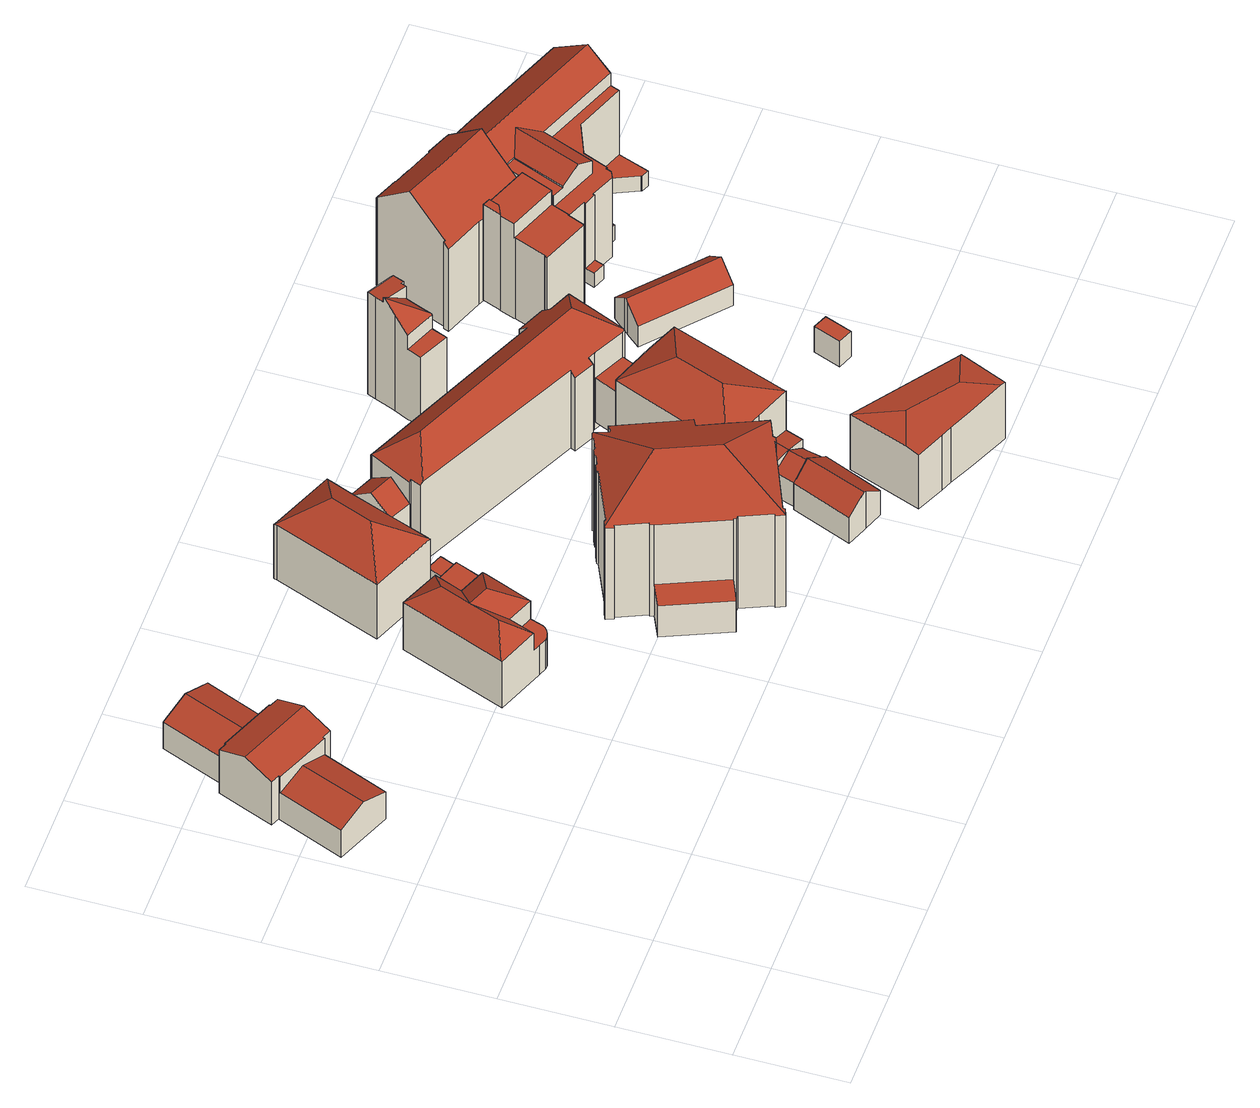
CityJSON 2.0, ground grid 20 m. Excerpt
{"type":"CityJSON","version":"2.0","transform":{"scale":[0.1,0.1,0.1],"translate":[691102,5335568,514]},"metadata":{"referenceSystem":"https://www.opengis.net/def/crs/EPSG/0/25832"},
"CityObjects":{
"building1":{"type":"Building","attributes":{"Gemeindeschluessel":"09162000","HoeheDach":"528.018","HoeheGrund":"515.673","Methode":"2000","NiedrigsteTraufeDesGebaeudes":"521.983","Geometrietyp2DReferenz":"3000","function":"31001_9998","roofType":"3100","measuredHeight":12.35,"storeysAboveGround":2},"geometry":[{"type":"MultiSurface","lod":"2","boundaries":[[[0,1,2,3]],[[4,5,6,7,8,9]],[[10,11,12,13,0,3,14,15,16,17,18,19,20,21,22,23,24,8,7,6]],[[22,25,26,23]],[[27,4,9,28]],[[29,5,4,27]],[[30,31,32,33,2,1,34,35,36]],[[37,38,31,30,19,18,17]],[[34,39,40,41,42,43,26,25,35]],[[0,13,12,39,34,1]],[[44,45,33,32,31,38]],[[11,40,39,12]],[[26,43,28,9,8,24,23]],[[11,10,6,5,29,41,40]],[[16,15,46,47,37,17]],[[19,30,36,20]],[[15,14,3,2,33,45,46]],[[42,41,29,27,28,43]],[[47,44,38,37]],[[46,45,44,47]],[[36,35,25,22,21,20]]],"semantics":{"surfaces":[{"type":"WallSurface"},{"type":"GroundSurface"},{"type":"RoofSurface"}],"values":[0,0,1,0,2,2,2,0,2,0,0,0,0,0,0,0,0,0,2,2,0]}}]},
"building2":{"type":"Building","attributes":{"Gemeindeschluessel":"09162000","HoeheDach":"531.140","HoeheGrund":"516.357","Methode":"2000","NiedrigsteTraufeDesGebaeudes":"523.223","Geometrietyp2DReferenz":"3000","function":"31001_1000","roofType":"3100","measuredHeight":14.78,"storeysAboveGround":3},"geometry":[{"type":"MultiSurface","lod":"2","boundaries":[[[48,49,50,51]],[[52,53,54,55,56,57,58,59,48,51,60,61,62,63,64,65,66]],[[67,68,69,70,71]],[[56,55,72,73,74,75]],[[76,61,60,77,78,79]],[[72,80,81,82]],[[67,71,79,83]],[[84,85,86,87]],[[52,66,88,87,86,89]],[[77,50,49,90,91,92,75,74,93,78]],[[54,80,72,55]],[[70,69,62,61,76]],[[51,50,77,60]],[[68,67,85,94,95]],[[74,73,83,93]],[[64,63,96,95,94,97,98]],[[67,82,81,89,86,85]],[[56,75,92,57]],[[67,83,73,72,82]],[[59,90,49,48]],[[93,83,79,78]],[[68,95,96,69]],[[97,94,85,84]],[[62,69,96,63]],[[76,79,71,70]],[[65,99,88,66]],[[52,89,81,53]],[[54,53,81,80]],[[57,92,91,58]],[[64,98,99,65]],[[87,88,99,98,97,84]],[[58,91,90,59]]],"semantics":{"surfaces":[{"type":"WallSurface"},{"type":"GroundSurface"},{"type":"RoofSurface"}],"values":[0,1,2,0,0,2,2,0,0,2,0,0,0,2,0,0,2,0,2,0,0,2,0,0,2,0,0,0,0,0,2,0]}}]},
"building3":{"type":"Building","attributes":{"Gemeindeschluessel":"09162000","HoeheDach":"520.580","HoeheGrund":"514.884","Methode":"2000","NiedrigsteTraufeDesGebaeudes":"520.579","Geometrietyp2DReferenz":"3000","function":"31001_2000","roofType":"1000","measuredHeight":5.7},"geometry":[{"type":"MultiSurface","lod":"2","boundaries":[[[100,101,102,103]],[[104,105,106,107]],[[102,108,109,110,111,103]],[[112,113,114,115]],[[116,117,118,119,112,115,120,121,122,104,107,123,124,125,100,103,111,110,126]],[[118,117,116,126,127,128,129,130]],[[125,131,101,100]],[[118,130,132,119]],[[123,133,134,124]],[[122,135,105,104]],[[106,105,135,136,137,114,113,132,130,129,128,127,109,108,102,101,131,134,133]],[[107,106,133,123]],[[137,136,135,122,121,120]],[[124,134,131,125]],[[115,114,137,120]],[[110,109,127,126]],[[119,132,113,112]]],"semantics":{"surfaces":[{"type":"WallSurface"},{"type":"GroundSurface"},{"type":"RoofSurface"}],"values":[0,0,0,0,1,0,0,0,0,0,2,0,0,0,0,0,0]}}]},
"building4":{"type":"Building","attributes":{"Gemeindeschluessel":"09162000","HoeheDach":"533.090","HoeheGrund":"515.000","Methode":"2000","NiedrigsteTraufeDesGebaeudes":"527.715","Geometrietyp2DReferenz":"3000","function":"31001_9998","roofType":"3200","measuredHeight":18.09,"storeysAboveGround":3},"geometry":[{"type":"MultiSurface","lod":"2","boundaries":[[[138,139,140,141,142]],[[143,144,145,146]],[[147,148,149,150]],[[151,152,153,154]],[[146,147,150,151,154,155,156,157,158,159,160,161,143]],[[162,142,141,157,156,155]],[[163,138,142,162]],[[163,153,152,149,148,145,144,164,139,138]],[[141,140,165,159,158,157]],[[154,153,163,162,155]],[[139,164,166,165,140]],[[166,164,144,143,161,160,159,165]],[[146,145,148,147]],[[150,149,152,151]]],"semantics":{"surfaces":[{"type":"RoofSurface"},{"type":"WallSurface"},{"type":"GroundSurface"}],"values":[0,1,1,1,2,1,0,0,1,1,0,1,1,1]}}]},
"building5":{"type":"Building","attributes":{"Gemeindeschluessel":"09162000","HoeheDach":"543.971","HoeheGrund":"516.140","Methode":"2000","NiedrigsteTraufeDesGebaeudes":"523.527","Geometrietyp2DReferenz":"3000","function":"31001_9998","roofType":"3200","measuredHeight":27.83,"storeysAboveGround":4},"geometry":[{"type":"MultiSurface","lod":"2","boundaries":[[[167,168,169,170]],[[171,172,173,174]],[[175,176,177,178,179,180,181,182,183,184,185,186,187,188,189,190]],[[191,192,168,167]],[[193,194,195,196]],[[197,187,186,198]],[[199,180,179,200]],[[201,202,203,204]],[[205,182,181,206]],[[207,208,209,210,211,212,213,214,215,216,217,218,176,175]],[[169,168,192,219,220,221,195,194,222,203,202,223,207,175,190,224,225]],[[226,227,228,229,173,172,208,207,223]],[[200,179,178,230]],[[231,222,194,193]],[[232,210,209,233]],[[234,226,223,235]],[[236,171,174,237,238,239,234,235,201,204,231,193,196,240,241,242,243,244,191,167,170,245,246,247,248,249,197,198,250,251,252,205,206,199,200,230,253,254,255,256,257,258,259,260,261,262,232,233]],[[204,203,222,231]],[[198,186,185,250]],[[230,178,177,253]],[[238,228,227,239]],[[235,223,202,201]],[[218,217,216,257,256,255]],[[261,212,211,262]],[[206,181,180,199]],[[263,221,220,264]],[[265,264,220,243,242]],[[249,188,187,197]],[[241,266,265,242]],[[258,215,214,259]],[[243,220,219,244]],[[266,263,264,265]],[[251,184,183,252]],[[262,211,210,232]],[[261,260,259,214,213,212]],[[174,173,229,237]],[[218,255,254,253,177,176]],[[263,266,241,240,196,195,221]],[[244,219,192,191]],[[252,183,182,205]],[[250,185,184,251]],[[170,169,225,245]],[[239,227,226,234]],[[225,224,190,189,248,247,246,245]],[[237,229,228,238]],[[257,216,215,258]],[[248,189,188,249]],[[171,236,233,209,208,172]]],"semantics":{"surfaces":[{"type":"WallSurface"},{"type":"RoofSurface"},{"type":"GroundSurface"}],"values":[0,0,1,0,0,0,0,0,0,1,1,1,0,0,0,0,2,0,0,0,0,0,0,0,0,0,0,0,0,0,0,1,0,0,0,0,0,0,0,0,0,0,0,0,0,0,0,0]}}]},
"building6":{"type":"Building","attributes":{"Gemeindeschluessel":"09162000","HoeheDach":"530.464","HoeheGrund":"514.260","Methode":"1000","NiedrigsteTraufeDesGebaeudes":"527.180","Geometrietyp2DReferenz":"3000","function":"31001_2000","roofType":"3100","measuredHeight":16.2},"geometry":[{"type":"MultiSurface","lod":"2","boundaries":[[[267,268,269,270,271,272,273,274]],[[275,276,277,269,268,267]],[[277,276,278,279,270,269]],[[275,280,281,282,278,276]],[[279,278,282,283,271,270]],[[280,275,267,274]],[[281,280,274,273,272,271,283,282]]],"semantics":{"surfaces":[{"type":"WallSurface"},{"type":"RoofSurface"},{"type":"GroundSurface"}],"values":[0,1,1,0,0,0,2]}}]},
"building7":{"type":"Building","attributes":{"Gemeindeschluessel":"09162000","HoeheDach":"525.132","HoeheGrund":"516.065","Methode":"2000","NiedrigsteTraufeDesGebaeudes":"521.248","Geometrietyp2DReferenz":"3000","function":"31001_9998","roofType":"3100","measuredHeight":9.07,"storeysAboveGround":2},"geometry":[{"type":"MultiSurface","lod":"2","boundaries":[[[284,285,286,287,288,289]],[[290,291,292,285,284,293]],[[286,285,292,294]],[[294,295,296,297,298,299,288,287,286]],[[293,284,289,300,301]],[[299,300,289,288]],[[298,301,300,299]],[[297,296,290,293,301,298]],[[295,294,292,291,290,296]]],"semantics":{"surfaces":[{"type":"WallSurface"},{"type":"RoofSurface"},{"type":"GroundSurface"}],"values":[0,1,0,2,1,0,0,0,0]}}]},
"building8":{"type":"Building","attributes":{"Gemeindeschluessel":"09162000","HoeheDach":"523.681","HoeheGrund":"515.730","Methode":"1000","NiedrigsteTraufeDesGebaeudes":"520.732","Geometrietyp2DReferenz":"3000","function":"31001_2000","roofType":"3100","measuredHeight":7.95},"geometry":[{"type":"MultiSurface","lod":"2","boundaries":[[[302,303,304,305,306,307,308,309]],[[310,311,305,304,312,313]],[[314,315,310,313,316,317,318,319]],[[318,320,309,308,321,319]],[[316,313,312,304,303,317]],[[317,303,302,309,320,318]],[[311,310,315,314,319,321,308,307,306,305]]],"semantics":{"surfaces":[{"type":"WallSurface"},{"type":"RoofSurface"},{"type":"GroundSurface"}],"values":[0,0,0,0,1,1,2]}}]},
"building9":{"type":"Building","attributes":{"Gemeindeschluessel":"09162000","HoeheDach":"537.732","HoeheGrund":"514.149","Methode":"2000","NiedrigsteTraufeDesGebaeudes":"530.734","Geometrietyp2DReferenz":"3000","function":"31001_9998","roofType":"3200","measuredHeight":23.58,"storeysAboveGround":4},"geometry":[{"type":"MultiSurface","lod":"2","boundaries":[[[322,323,324,325,326,327]],[[328,329,330,331,332,333,334,335,336,337,338,339,340,341,342,343,344,324,323,322,345,346]],[[347,348,349,344,343,342]],[[350,351,346,345,322,327]],[[340,352,353,341]],[[329,354,355,330]],[[356,357,358,359,360,361]],[[357,362,350,327,326,325,349,348,347,353,352,358]],[[338,360,359,339]],[[359,358,352,340,339]],[[344,349,325,324]],[[363,364,365,335,334]],[[337,361,360,338]],[[336,335,365,356,361,337]],[[333,366,363,334]],[[330,355,367,331]],[[332,368,366,333]],[[331,367,368,332]],[[341,353,347,342]],[[369,351,350,362]],[[370,354,329,328,346,351,369]],[[365,364,363,366,368,367,355,354,370,369,362,357,356]]],"semantics":{"surfaces":[{"type":"WallSurface"},{"type":"GroundSurface"},{"type":"RoofSurface"}],"values":[0,1,0,0,0,0,2,2,0,0,0,0,0,0,0,0,0,0,0,2,0,2]}}]},
"building10":{"type":"Building","attributes":{"Gemeindeschluessel":"09162000","HoeheDach":"536.320","HoeheGrund":"515.875","Methode":"2000","NiedrigsteTraufeDesGebaeudes":"516.250","Geometrietyp2DReferenz":"3000","function":"31001_9998","roofType":"3200","measuredHeight":20.45,"storeysAboveGround":3},"geometry":[{"type":"MultiSurface","lod":"2","boundaries":[[[371,372,373,374,375,376]],[[377,378,379,380,381]],[[382,383,384,385,386]],[[387,388,389,390]],[[391,384,392,393,380,379,394]],[[395,390,389,374,373]],[[396,397,398]],[[399,393,392,400,401,402,403,404,405,406,387,390,395,407,408]],[[396,398,409,376,375,410,411]],[[412,408,407,372,371,413]],[[400,383,382,401]],[[394,379,378,413,371]],[[406,405,414,411,410,415]],[[392,384,383,400]],[[416,417,418,419]],[[416,419,414,420]],[[377,412,413,378]],[[406,415,388,387]],[[402,421,422,403]],[[375,374,389,388,415,410]],[[377,381,399,408,412]],[[371,376,409,423,385,391,394]],[[401,382,386,423,409,398,397,421,402]],[[423,386,385]],[[384,391,385]],[[397,396,418,417,422,421]],[[399,381,380,393]],[[404,420,414,405]],[[404,403,422,417,416,420]],[[395,373,372,407]],[[396,411,414,419,418]]],"semantics":{"surfaces":[{"type":"RoofSurface"},{"type":"WallSurface"},{"type":"GroundSurface"}],"values":[0,0,0,1,1,1,1,2,0,1,1,1,1,1,1,0,0,1,1,0,1,0,1,1,1,0,1,1,1,1,1]}}]},
"building11":{"type":"Building","attributes":{"Gemeindeschluessel":"09162000","HoeheDach":"529.025","HoeheGrund":"514.922","Methode":"1000","NiedrigsteTraufeDesGebaeudes":"527.491","Geometrietyp2DReferenz":"3000","function":"31001_9998","roofType":"3200","measuredHeight":14.1,"storeysAboveGround":3},"geometry":[{"type":"MultiSurface","lod":"2","boundaries":[[[424,425,426,427]],[[427,426,428,429]],[[430,431,432,433,434,435]],[[436,437,438,433,432,431]],[[437,436,439,440,424,427,429,441,442,443,438]],[[434,433,438,443,442,444]],[[445,444,446]],[[428,446,444,442,441,429]],[[440,439,436,431,430,447,425,424]],[[445,435,434,444]],[[426,425,447,430,435,445,446,428]]],"semantics":{"surfaces":[{"type":"WallSurface"},{"type":"RoofSurface"},{"type":"GroundSurface"}],"values":[0,0,1,0,2,0,1,0,0,1,1]}}]},
"building12":{"type":"Building","attributes":{"Gemeindeschluessel":"09162000","HoeheDach":"526.345","HoeheGrund":"515.900","Methode":"1000","NiedrigsteTraufeDesGebaeudes":"526.345","Geometrietyp2DReferenz":"3000","function":"31001_2000","roofType":"1000","measuredHeight":10.45},"geometry":[{"type":"MultiSurface","lod":"2","boundaries":[[[390,387,448,449,450,451]],[[452,453,454,455,456,457]],[[457,456,455,449,448,387]],[[454,453,451,450,449,455]],[[390,452,457,387]],[[451,453,452,390]]],"semantics":{"surfaces":[{"type":"GroundSurface"},{"type":"RoofSurface"},{"type":"WallSurface"}],"values":[0,1,2,2,2,2]}}]},
"building13":{"type":"Building","attributes":{"Gemeindeschluessel":"09162000","HoeheDach":"540.987","HoeheGrund":"515.960","Methode":"2000","NiedrigsteTraufeDesGebaeudes":"532.522","Geometrietyp2DReferenz":"3000","function":"31001_2000","roofType":"2100","measuredHeight":25.03},"geometry":[{"type":"MultiSurface","lod":"2","boundaries":[[[458,459,460,461,462,463]],[[464,465,460,459]],[[466,467,468,469,470,471]],[[472,473,474,475,476,477,478,479,480]],[[470,481,482,483,472,480,484,485,471]],[[486,487,473,472,483]],[[488,489,490,491]],[[486,492,468,467,493,494,495,496,487]],[[487,496,497,498,474,473]],[[475,474,498]],[[477,476,489,488]],[[459,458,463,499,495,494,493,467,466,471,485,484,480,479,478,477,488,491,500,464]],[[501,465,464,500,491,490]],[[498,502,462,461,460,465,501,490,489,476,475]],[[492,486,483,482]],[[469,468,492,482,481,470]],[[497,502,498]],[[497,496,495,499,463,462,502]]],"semantics":{"surfaces":[{"type":"WallSurface"},{"type":"RoofSurface"},{"type":"GroundSurface"}],"values":[0,0,0,0,0,1,0,0,1,0,0,2,0,1,0,1,0,0]}}]},
"building14":{"type":"Building","attributes":{"Gemeindeschluessel":"09162000","HoeheDach":"522.059","HoeheGrund":"516.059","Methode":"3210","NiedrigsteTraufeDesGebaeudes":"522.059","Geometrietyp2DReferenz":"3000","function":"51009_1610","roofType":"9999","measuredHeight":6},"geometry":[{"type":"MultiSurface","lod":"2","boundaries":[[[503,504,505,506]],[[504,507,508,505]],[[507,509,510,508]],[[509,503,506,510]],[[507,504,503,509]],[[510,506,505,508]]],"semantics":{"surfaces":[{"type":"WallSurface"},{"type":"RoofSurface"},{"type":"GroundSurface"}],"values":[0,0,0,0,1,2]}}]},
"building15":{"type":"Building","attributes":{"Gemeindeschluessel":"09162000","HoeheDach":"524.119","HoeheGrund":"515.980","Methode":"1000","NiedrigsteTraufeDesGebaeudes":"520.916","Geometrietyp2DReferenz":"3000","function":"31001_2000","roofType":"3100","measuredHeight":8.14,"storeysAboveGround":1},"geometry":[{"type":"MultiSurface","lod":"2","boundaries":[[[511,512,513,514]],[[515,516,517,518,519]],[[520,521,522,523,524,525,511,514,526,527]],[[516,528,529,530,513,512,517]],[[527,529,528,520]],[[522,521,520,528,516,515]],[[514,513,530,526]],[[518,517,512,511,525,524]],[[522,515,519,523]],[[523,519,518,524]],[[526,530,529,527]]],"semantics":{"surfaces":[{"type":"WallSurface"},{"type":"RoofSurface"},{"type":"GroundSurface"}],"values":[0,1,2,1,0,0,0,0,0,0,0]}}]},
"building16":{"type":"Building","attributes":{"Gemeindeschluessel":"09162000","HoeheDach":"538.632","HoeheGrund":"515.963","Methode":"2000","NiedrigsteTraufeDesGebaeudes":"538.632","Geometrietyp2DReferenz":"3000","function":"51009_1610","roofType":"1000","measuredHeight":22.67},"geometry":[{"type":"MultiSurface","lod":"2","boundaries":[[[531,532,533,534]],[[535,536,537,538]],[[538,537,532,531]],[[533,532,537,536]],[[534,533,536,535]],[[535,538,531,534]]],"semantics":{"surfaces":[{"type":"WallSurface"},{"type":"RoofSurface"},{"type":"GroundSurface"}],"values":[0,0,0,1,0,2]}}]},
"building17":{"type":"Building","attributes":{"Gemeindeschluessel":"09162000","HoeheDach":"542.849","HoeheGrund":"515.890","Methode":"2000","NiedrigsteTraufeDesGebaeudes":"534.910","Geometrietyp2DReferenz":"3000","function":"31001_1000","roofType":"3100","measuredHeight":26.96,"storeysAboveGround":7},"geometry":[{"type":"MultiSurface","lod":"2","boundaries":[[[539,540,541,542,543,544,545]],[[546,547,548,549,550,551,552,553,554,555,556,557,558,559,560,545,544,543,561,562,563,564,565,566,567,568,569,570,571,572,573,574,575,576,577,578,579,580,581,582,583]],[[555,584,585,556]],[[575,586,587,576]],[[556,585,588,557]],[[589,590,591,592,542,541]],[[559,593,594,560]],[[572,595,596,573]],[[588,585,584,597,598,599,540,539,594,593,600]],[[566,601,602,567]],[[548,603,604,549]],[[599,598,597,554,553,552,551,550,549,604,605,606,590,589]],[[565,564,607,608,601,566]],[[609,610,578,577,576,587]],[[581,611,612,582]],[[578,610,613,579]],[[560,594,539,545]],[[563,614,607,564]],[[557,588,600,558]],[[579,613,615,580]],[[616,617,618,612,611,615,613,610,609,587,586,619,596,595,620,621]],[[622,547,546,583,618,617]],[[601,608,607,614,623,606,605,604,603,622,617,616,621,624,625,602]],[[592,591,623,614,563,562,561]],[[599,589,541,540]],[[567,602,625,568]],[[573,596,619,574]],[[580,615,611,581]],[[543,542,592,561]],[[571,620,595,572]],[[623,591,590,606]],[[554,597,584,555]],[[624,621,620,571,570,569]],[[582,612,618,583]],[[568,625,624,569]],[[558,600,593,559]],[[547,622,603,548]],[[574,619,586,575]]],"semantics":{"surfaces":[{"type":"WallSurface"},{"type":"GroundSurface"},{"type":"RoofSurface"}],"values":[0,1,0,0,0,2,0,0,2,0,0,0,0,0,0,0,0,0,0,0,2,0,2,0,0,0,0,0,0,0,0,0,0,0,0,0,0,0]}}]},
"building18":{"type":"Building","attributes":{"Gemeindeschluessel":"09162000","HoeheDach":"540.997","HoeheGrund":"515.919","Methode":"2000","NiedrigsteTraufeDesGebaeudes":"519.170","Geometrietyp2DReferenz":"3000","function":"31001_9998","roofType":"3100","measuredHeight":25.08,"storeysAboveGround":6},"geometry":[{"type":"MultiSurface","lod":"2","boundaries":[[[626,627,628,629]],[[630,631,632,633]],[[634,635,636,637]],[[638,639,640,641]],[[638,642,643,644,645,639]],[[629,628,646,647]],[[648,649,650,651]],[[547,652,653,583]],[[654,655,633,656]],[[657,658,659,660]],[[661,662,663,635,634,664]],[[665,666,667,668]],[[669,670,666,665]],[[654,656,671,672]],[[673,674,675,676]],[[630,633,655,677]],[[678,679,652,547]],[[680,681,682,683]],[[651,650,684,685]],[[660,659,681,680]],[[641,640,686,687]],[[668,667,643,642]],[[550,688,689,549]],[[678,549,689,690,691,679]],[[648,692,693,637,636,649]],[[694,677,655,654,672,695,696]],[[583,653,658,657]],[[664,634,637,693]],[[697,683,682,698,632,631,674,673,627,626]],[[699,671,691,690]],[[700,701,688,550]],[[695,672,671,699]],[[647,646,702,703]],[[704,705,645,644]],[[698,682,681,659,658,653,652,706]],[[661,664,693,692]],[[676,675,705,704]],[[703,702,670,669]],[[638,641,687,662,661,692,648,651,685,700,550,549,678,547,583,657,660,680,683,697,626,629,647,703,669,665,668,642]],[[695,699,690,689,688,701,696]],[[632,698,706,652,679,691,671,656,633]],[[700,685,684,694,696,701]],[[643,667,666,670,702,646,628,627,673,676,704,644]],[[686,663,662,687]],[[686,640,639,645,705,675,674,631,630,677,694,684,650,649,636,635,663]]],"semantics":{"surfaces":[{"type":"WallSurface"},{"type":"RoofSurface"},{"type":"GroundSurface"}],"values":[0,0,0,0,0,0,0,0,1,0,0,0,0,1,0,0,0,0,0,0,0,0,0,0,0,0,0,1,0,0,0,0,0,0,1,0,0,0,2,1,1,0,1,0,1]}}]}
},
"vertices":[
[175,805,17],[175,805,119],[158,811,119],[158,811,17],[197,1058,101],[249,1037,80],[249,1037,17],[197,1058,17],[145,1078,17],[145,1078,80],[200,916,17],[199,914,17],[216,907,17],[195,856,17],[157,808,17],[109,689,17],[58,710,17],[6,731,17],[54,850,17],[55,853,17],[39,860,17],[59,911,17],[80,962,17],[96,956,17],[97,958,17],[80,962,118],[96,956,118],[149,937,101],[97,958,80],[200,916,80],[55,853,119],[54,850,118],[105,829,118],[157,808,118],[195,856,140],[59,911,140],[39,860,119],[6,731,80],[54,850,80],[216,907,118],[199,914,118],[200,916,118],[149,937,118],[97,958,118],[105,829,101],[157,808,80],[109,689,80],[58,710,101],
[504,544,24],[504,544,92],[497,544,92],[497,544,24],[567,676,24],[570,675,24],[568,669,24],[534,583,24],[526,559,24],[522,553,24],[517,549,24],[511,546,24],[481,550,24],[393,584,24],[467,776,24],[536,748,24],[547,743,24],[546,741,24],[587,725,24],[466,663,171],[487,718,171],[467,776,134],[394,586,134],[445,608,171],[534,583,135],[534,582,134],[534,582,92],[526,559,92],[393,584,133],[481,550,92],[468,555,92],[468,555,134],[568,669,135],[570,675,134],[506,647,171],[485,601,134],[521,695,124],[521,695,134],[568,676,134],[568,676,124],[587,725,124],[567,676,134],[511,546,92],[517,549,92],[522,553,92],[485,601,92],[541,746,134],[540,746,134],[536,748,134],[541,746,124],[547,743,124],[546,741,124],
[601,755,9],[601,755,66],[611,777,66],[611,777,9],[546,741,9],[546,741,66],[547,743,66],[547,743,9],[611,778,66],[612,782,66],[612,782,9],[611,778,9],[568,669,9],[568,669,66],[570,675,66],[570,675,9],[642,766,9],[619,710,9],[609,685,9],[597,656,9],[567,676,9],[586,724,9],[586,725,9],[536,748,9],[546,775,9],[598,755,9],[643,770,9],[643,770,66],[642,766,66],[619,710,66],[609,685,66],[598,755,66],[597,656,66],[536,748,66],[546,775,66],[586,725,66],[586,724,66],[567,676,66],
[572,865,191],[601,940,191],[563,1025,138],[562,1021,138],[488,828,138],[685,976,10],[685,976,138],[682,969,139],[682,969,10],[667,932,10],[667,932,139],[639,853,137],[639,853,10],[612,782,10],[612,782,138],[611,777,137],[611,777,10],[488,827,10],[488,828,10],[562,1021,10],[563,1025,10],[564,1027,10],[572,1023,10],[684,976,10],[488,827,138],[611,777,138],[684,976,139],[564,1027,137],[572,1023,137],
[642,475,21],[642,475,238],[639,474,236],[639,474,21],[907,293,21],[907,293,240],[908,288,237],[908,288,21],[767,448,300],[826,571,239],[825,572,237],[813,568,237],[814,566,238],[793,557,238],[792,559,236],[780,553,236],[780,551,238],[762,543,238],[761,545,237],[746,539,236],[747,537,238],[649,492,239],[647,494,237],[635,489,237],[665,423,21],[665,423,238],[718,292,21],[718,292,237],[716,297,237],[716,297,21],[747,537,21],[746,539,21],[793,557,21],[814,566,21],[743,235,21],[743,235,237],[746,236,239],[746,236,21],[780,553,21],[792,559,21],[811,345,300],[937,306,240],[942,308,237],[932,333,236],[915,371,237],[893,419,237],[895,420,236],[921,431,219],[914,446,219],[862,557,222],[841,547,236],[835,545,239],[663,422,236],[665,415,236],[715,297,236],[722,292,239],[750,220,237],[634,488,236],[633,488,236],[763,225,237],[762,229,239],[897,286,239],[899,284,236],[813,568,21],[722,292,21],[932,333,21],[942,308,21],[763,225,21],[750,220,21],[937,306,21],[899,284,21],[897,286,21],[762,229,21],[715,297,21],[672,278,21],[622,395,21],[665,415,21],[663,422,21],[633,488,21],[634,488,21],[635,489,21],[647,494,21],[649,492,21],[761,545,21],[762,543,21],[780,551,21],[825,572,21],[826,571,21],[835,545,21],[841,547,21],[862,557,21],[914,446,21],[921,431,21],[895,420,21],[893,419,21],[915,371,21],[715,297,95],[665,415,95],[622,395,95],[672,278,95],
[639,853,132],[651,886,160],[653,892,165],[667,932,132],[667,932,3],[653,892,3],[651,886,3],[639,853,3],[679,834,132],[697,872,165],[654,891,165],[715,910,132],[672,929,132],[679,834,3],[697,872,3],[715,910,3],[672,929,3],
[993,262,111],[1040,246,72],[1040,246,21],[993,262,21],[966,271,21],[966,271,88],[954,150,108],[988,138,79],[989,137,79],[950,152,111],[989,137,21],[988,138,21],[954,150,21],[950,152,21],[914,165,21],[958,274,21],[958,274,82],[914,165,81],
[994,308,83],[1013,300,97],[1044,287,74],[1044,287,17],[1013,300,17],[994,308,17],[981,313,17],[981,313,73],[1040,246,17],[1043,279,17],[1043,279,72],[1040,246,67],[999,260,17],[1032,248,17],[1032,248,72],[999,260,97],[966,271,73],[966,271,17],[980,312,73],[980,312,17],
[1113,736,1],[1113,737,1],[1120,753,1],[1120,753,167],[1113,737,183],[1113,736,184],[1108,612,1],[1107,609,1],[1102,611,1],[1044,639,1],[1030,645,1],[1027,636,1],[989,654,1],[993,663,1],[679,812,1],[675,814,1],[682,833,1],[679,834,1],[715,910,1],[716,912,1],[1061,759,1],[1061,760,1],[1069,775,1],[1153,719,1],[1153,718,1],[1061,759,184],[1061,760,183],[1069,775,167],[1153,719,184],[1153,718,184],[715,910,186],[716,912,184],[1107,609,181],[1102,611,181],[679,812,191],[743,837,237],[715,910,187],[679,834,183],[682,833,187],[675,814,187],[1078,689,237],[989,654,174],[993,663,183],[993,663,184],[1027,636,173],[1044,639,182],[1030,645,182],[1108,612,184],[1108,612,183],
[1057,319,185],[1057,320,185],[1135,534,186],[1134,534,186],[1040,499,223],[1007,410,223],[1012,300,98],[1024,331,98],[991,344,93],[992,343,93],[981,313,93],[915,371,205],[932,333,183],[972,351,182],[964,354,185],[914,373,206],[1018,579,19],[1018,579,186],[1079,557,185],[1079,557,19],[972,351,185],[972,351,19],[992,343,19],[991,344,185],[1135,534,19],[932,429,185],[912,376,206],[912,376,185],[981,313,19],[932,333,19],[915,371,19],[893,419,19],[921,431,19],[915,446,19],[942,458,19],[994,587,19],[1057,320,19],[1045,287,19],[913,374,186],[993,586,187],[942,458,185],[1045,287,93],[1057,319,93],[942,458,22],[994,587,186],[921,432,22],[921,432,181],[935,438,181],[935,438,22],[915,446,22],[893,419,182],[921,431,182],[914,373,185],
[1103,55,9],[1103,55,138],[1084,63,137],[1084,63,9],[1032,86,135],[1032,86,9],[1214,5,143],[1223,1,141],[1257,79,140],[1261,88,140],[1260,89,140],[1194,69,150],[1223,1,9],[1257,79,9],[1261,88,9],[1214,5,9],[1146,35,9],[1041,111,9],[1080,218,9],[1260,89,9],[1080,218,140],[1107,132,150],[1041,111,140],[1146,35,140],
[1044,638,19],[1044,639,19],[1054,634,19],[1102,611,19],[1079,557,123],[1102,611,123],[1054,634,123],[1044,639,123],[1044,638,123],[1018,579,123],
[1036,963,20],[1040,962,20],[1040,962,248],[1036,963,248],[1034,964,249],[1034,964,20],[1048,982,20],[1048,982,247],[945,902,20],[1000,876,20],[1000,876,185],[945,902,185],[944,902,185],[944,902,20],[967,953,247],[976,974,270],[976,976,270],[976,976,260],[982,990,260],[982,990,20],[976,976,20],[976,974,20],[967,953,20],[953,921,185],[955,927,185],[955,927,218],[955,927,20],[953,921,20],[1011,904,218],[1011,906,220],[989,1006,20],[989,1006,260],[1020,993,254],[1020,993,20],[1011,904,185],[1011,904,20],[1011,906,20],[1021,932,20],[1021,932,220],[1030,954,220],[990,971,258],[1030,954,20],[1044,984,20],[1044,984,248],[1030,954,249],
[1307,290,81],[1280,301,81],[1280,301,21],[1307,290,21],[1299,350,81],[1299,350,21],[1325,339,81],[1325,339,21],
[1250,656,20],[1250,656,96],[1269,678,71],[1269,678,20],[1356,506,69],[1380,534,101],[1246,651,101],[1244,649,98],[1222,623,69],[1381,535,20],[1380,534,20],[1356,506,20],[1222,623,20],[1244,649,20],[1246,651,20],[1271,679,20],[1405,562,20],[1381,535,100],[1405,562,69],[1271,679,69],
[1257,887,20],[1257,887,246],[1250,869,246],[1250,869,20],[1231,860,20],[1231,860,246],[1243,893,246],[1243,893,20],
[1221,832,209],[1221,833,209],[1221,833,242],[1231,860,242],[1231,860,19],[1221,833,19],[1221,832,19],[1364,935,19],[1363,933,19],[1355,914,19],[1340,875,19],[1333,858,19],[1333,856,19],[1310,799,19],[1309,797,19],[1297,766,19],[1296,766,19],[1283,734,19],[1282,735,19],[1195,769,19],[1197,774,19],[1199,773,19],[1250,869,19],[1257,886,19],[1257,887,19],[1243,893,19],[1242,893,19],[1233,897,19],[1161,925,19],[1165,935,19],[1169,933,19],[1196,1002,19],[1221,1066,19],[1222,1068,19],[1226,1066,19],[1266,1050,19],[1265,1048,19],[1293,1037,19],[1298,1035,19],[1314,1029,19],[1344,1017,19],[1345,1019,19],[1387,1002,19],[1387,1000,19],[1389,999,19],[1296,766,209],[1283,734,209],[1265,1048,226],[1293,1037,226],[1282,735,209],[1310,799,242],[1333,856,242],[1257,886,242],[1250,869,242],[1197,774,209],[1199,773,209],[1222,1068,225],[1226,1066,225],[1297,766,209],[1309,797,209],[1310,799,209],[1195,769,209],[1233,897,213],[1161,925,213],[1355,914,268],[1340,875,230],[1333,858,213],[1333,856,212],[1243,893,213],[1242,893,213],[1298,1035,226],[1314,1029,226],[1387,1002,225],[1387,1000,227],[1344,1017,226],[1257,887,213],[1345,1019,225],[1273,971,288],[1364,935,288],[1389,999,227],[1266,1050,225],[1221,1066,227],[1196,1002,288],[1363,933,286],[1257,886,212],[1169,933,223],[1165,935,223],
[1586,773,19],[1586,773,54],[1566,718,54],[1566,718,19],[1436,853,205],[1593,791,205],[1593,791,234],[1436,853,234],[1355,740,52],[1355,740,205],[1332,748,205],[1332,748,52],[1416,741,19],[1416,741,205],[1412,731,205],[1412,731,19],[1436,733,19],[1436,733,54],[1419,740,54],[1419,740,205],[1552,724,54],[1552,724,19],[1334,751,19],[1334,751,205],[1299,765,205],[1299,765,19],[1363,933,270],[1389,999,214],[1365,772,256],[1399,759,234],[1413,894,256],[1392,998,19],[1392,998,214],[1398,995,214],[1398,995,19],[1348,723,19],[1356,743,19],[1356,743,205],[1348,723,52],[1497,786,19],[1497,786,54],[1449,765,54],[1449,765,19],[1531,772,19],[1531,772,54],[1368,881,234],[1331,786,234],[1586,774,54],[1586,774,205],[1495,810,205],[1495,810,54],[1399,759,205],[1355,913,19],[1355,913,254],[1441,979,19],[1441,979,214],[1636,901,214],[1636,901,19],[1297,765,205],[1297,765,19],[1399,725,205],[1399,725,19],[1333,858,231],[1340,875,231],[1346,889,231],[1346,889,234],[1326,732,19],[1326,732,52],[1309,795,205],[1331,786,231],[1309,795,231],[1610,835,19],[1610,835,270],[1368,881,231],[1310,797,19],[1310,797,231],[1552,726,54],[1552,726,19],[1437,786,54],[1437,786,205],[1385,924,270]
]}
